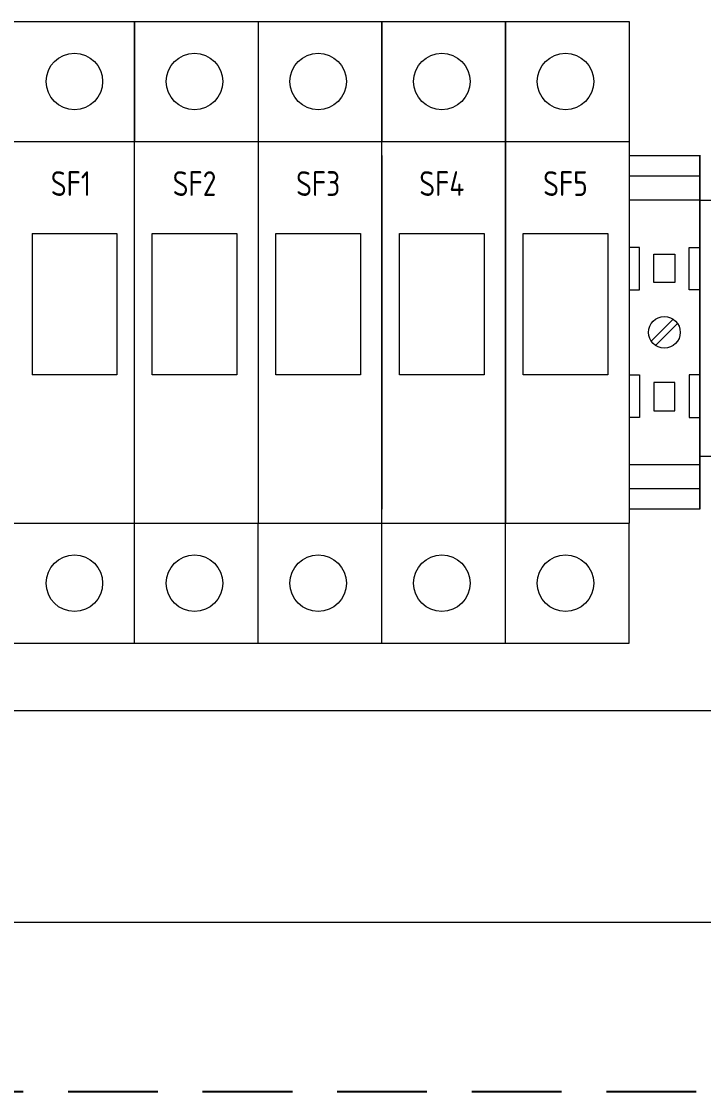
# Model space of a CAD drawing. Header units: millimetres. Extents: x 3520 to 8864, y 403 to 1747.
# Drawn here: x 5615.17 to 5626.75, y 819.82 to 837.99 of the extents above; entities that cross this region are included whole.
import ezdxf

# ---------------------------------------------------------------- set-up
doc = ezdxf.new("R2010")
doc.units = ezdxf.units.MM
doc.linetypes.add('DASHED', pattern=[19.05, 12.7, -6.35])
doc.layers.add('AM_9', color=6, linetype='DASHED', lineweight=25)
doc.layers.add('Стерка', color=7, linetype='Continuous', lineweight=15)
doc.styles.add('ГОСТ В', font='GOST_0.TTF', dxfattribs={"height": 3.5})

# ---------------------------------------------------------------- blocks, each defined once
blk = doc.blocks.new('1_1058_02_12__2__0_in_AE_1058_500__2__0')
at = {"layer": 'AM_9'}
blk.add_line((-249, 17.5), (249, 17.5), dxfattribs=at)

msp = doc.modelspace()

# ---------------------------------------------------------------- linework, layer by layer
at = {"layer": 'Стерка', "color": 7}
for p, q in [((5614.988, 837.991, 1518.358), (5619.188, 837.991, 1518.358)), ((5617.088, 837.991, 1518.358), (5617.088, 835.951, 1518.358)), ((5617.088, 837.991, 1518.358), (5617.088, 835.951, 1518.358)), ((5617.088, 827.431, 1518.358), (5617.088, 837.991, 1518.358)), ((5617.088, 837.991, 1518.358), (5621.288, 837.991, 1518.358)), ((5617.088, 827.431, 1518.358), (5617.088, 837.991, 1518.358)), ((5619.188, 837.991, 1518.358), (5619.188, 835.951, 1518.358)), ((5619.188, 837.991, 1518.358), (5619.188, 835.951, 1518.358)), ((5621.288, 827.431, 1518.358), (5621.288, 837.991, 1518.358)), ((5621.288, 837.991, 1518.358), (5623.388, 837.991, 1518.358)), ((5621.288, 837.991, 1518.358), (5621.288, 835.951, 1518.358)), ((5621.288, 837.991, 1518.358), (5621.288, 835.951, 1518.358)), ((5621.288, 827.431, 1518.358), (5621.288, 837.991, 1518.358)), ((5621.288, 827.431, 1518.358), (5621.288, 837.991, 1518.358)), ((5623.388, 837.991, 1518.358), (5623.388, 835.951, 1518.358)), ((5623.388, 837.991, 1518.358), (5623.388, 835.951, 1518.358)), ((5623.388, 837.991, 1518.358), (5625.488, 837.991, 1518.358)), ((5623.388, 837.991, 1518.358), (5623.388, 835.951, 1518.358)), ((5623.388, 837.991, 1518.358), (5623.388, 835.951, 1518.358)), ((5623.388, 827.431, 1518.358), (5623.388, 837.991, 1518.358)), ((5623.388, 827.431, 1518.358), (5623.388, 837.991, 1518.358)), ((5625.488, 837.991, 1518.358), (5625.488, 835.951, 1518.358)), ((5625.488, 837.991, 1518.358), (5625.488, 835.951, 1518.358)), ((5614.988, 835.951, 1518.358), (5617.088, 835.951, 1518.358)), ((5617.088, 835.951, 1518.358), (5619.188, 835.951, 1518.358)), ((5617.088, 835.951, 1518.358), (5619.188, 835.951, 1518.358)), ((5619.188, 835.951, 1518.358), (5621.288, 835.951, 1518.358)), ((5619.188, 835.951, 1518.358), (5619.188, 829.471, 1518.358)), ((5621.288, 835.951, 1518.358), (5623.388, 835.951, 1518.358)), ((5621.288, 835.951, 1518.358), (5623.388, 835.951, 1518.358)), ((5623.388, 835.951, 1518.358), (5623.388, 829.471, 1518.358)), ((5623.388, 835.951, 1518.358), (5625.488, 835.951, 1518.358)), ((5623.388, 835.951, 1518.358), (5625.488, 835.951, 1518.358)), ((5625.488, 835.951, 1518.358), (5625.488, 829.471, 1518.358)), ((5621.288, 835.711, 1518.358), (5621.288, 829.711, 1518.358)), ((5621.288, 835.711, 1518.358), (5621.288, 829.711, 1518.358)), ((5621.288, 829.711, 1518.358), (5621.288, 835.711, 1518.358)), ((5621.288, 829.711, 1518.358), (5621.288, 835.711, 1518.358)), ((5621.288, 835.711, 1518.358), (5621.288, 829.711, 1518.358)), ((5621.288, 829.711, 1518.358), (5621.288, 835.711, 1518.358)), ((5621.288, 829.711, 1518.358), (5621.288, 835.711, 1518.358)), ((5621.288, 829.711, 1518.358), (5621.288, 835.711, 1518.358)), ((5625.488, 835.711, 1518.358), (5626.688, 835.711, 1518.358)), ((5625.488, 835.711, 1518.358), (5625.488, 829.711, 1518.358)), ((5626.688, 835.72, 1518.358), (5626.688, 829.72, 1518.358)), ((5626.688, 835.72, 1518.358), (5626.688, 829.72, 1518.358)), ((5626.688, 835.72, 1518.358), (5626.688, 829.72, 1518.358)), ((5626.688, 835.72, 1518.358), (5626.688, 829.72, 1518.358)), ((5626.688, 835.72, 1518.358), (5626.688, 829.72, 1518.358)), ((5626.688, 829.72, 1518.358), (5626.688, 835.72, 1518.358)), ((5626.688, 829.72, 1518.358), (5626.688, 835.72, 1518.358)), ((5626.688, 835.72, 1518.358), (5626.688, 829.72, 1518.358)), ((5626.688, 829.72, 1518.358), (5626.688, 835.72, 1518.358)), ((5626.688, 829.72, 1518.358), (5626.688, 835.72, 1518.358)), ((5626.688, 835.72, 1518.358), (5626.688, 829.72, 1518.358)), ((5626.688, 835.711, 1518.358), (5626.688, 829.711, 1518.358)), ((5626.688, 829.711, 1518.358), (5626.688, 835.711, 1518.358)), ((5626.688, 829.711, 1518.358), (5626.688, 835.711, 1518.358)), ((5626.688, 835.711, 1518.358), (5626.688, 829.711, 1518.358)), ((5626.688, 835.711, 1518.358), (5626.688, 829.711, 1518.358)), ((5621.288, 835.411, 1518.358), (5621.288, 830.011, 1518.358)), ((5621.288, 835.411, 1518.358), (5621.288, 830.011, 1518.358)), ((5621.288, 835.411, 1518.358), (5621.288, 830.011, 1518.358)), ((5626.688, 835.365, 1518.358), (5625.488, 835.365, 1518.358)), ((5626.688, 835.42, 1518.358), (5626.688, 830.02, 1518.358)), ((5626.688, 835.42, 1518.358), (5626.688, 830.02, 1518.358)), ((5626.688, 835.411, 1518.358), (5626.688, 830.011, 1518.358)), ((5626.688, 835.411, 1518.358), (5626.688, 830.011, 1518.358)), ((5621.288, 830.191, 1518.358), (5621.288, 835.231, 1518.358)), ((5621.288, 835.231, 1518.358), (5621.288, 830.191, 1518.358)), ((5621.288, 830.191, 1518.358), (5621.288, 835.231, 1518.358)), ((5621.288, 835.231, 1518.358), (5621.288, 830.191, 1518.358)), ((5626.688, 835.24, 1518.358), (5626.688, 830.2, 1518.358)), ((5626.688, 835.24, 1518.358), (5626.688, 830.2, 1518.358)), ((5621.288, 834.811, 1518.358), (5621.288, 830.611, 1518.358)), ((5626.688, 834.957, 1518.358), (5625.488, 834.957, 1518.358)), ((5626.688, 834.957, 1518.358), (5646.548, 834.957, 1518.358)), ((5626.688, 834.82, 1518.358), (5626.688, 830.62, 1518.358)), ((5626.688, 834.82, 1518.358), (5626.688, 830.62, 1518.358)), ((5626.688, 834.811, 1518.358), (5626.688, 830.611, 1518.358)), ((5626.688, 834.811, 1518.358), (5626.688, 830.611, 1518.358)), ((5626.688, 834.811, 1518.358), (5626.688, 830.611, 1518.358)), ((5615.348, 834.391, 1518.358), (5616.788, 834.391, 1518.358)), ((5615.348, 834.391, 1518.358), (5615.348, 831.991, 1518.358)), ((5616.788, 834.391, 1518.358), (5616.788, 831.991, 1518.358)), ((5617.388, 833.191, 1518.358), (5617.388, 834.391, 1518.358)), ((5617.388, 834.391, 1518.358), (5618.828, 834.391, 1518.358)), ((5618.828, 834.391, 1518.358), (5618.828, 831.991, 1518.358)), ((5619.488, 833.191, 1518.358), (5619.488, 834.391, 1518.358)), ((5619.488, 834.391, 1518.358), (5620.928, 834.391, 1518.358)), ((5620.928, 834.391, 1518.358), (5620.928, 831.991, 1518.358)), ((5621.588, 833.191, 1518.358), (5621.588, 834.391, 1518.358)), ((5621.588, 834.391, 1518.358), (5623.028, 834.391, 1518.358)), ((5623.028, 834.391, 1518.358), (5623.028, 831.991, 1518.358)), ((5623.688, 833.191, 1518.358), (5623.688, 834.391, 1518.358)), ((5623.688, 834.391, 1518.358), (5625.128, 834.391, 1518.358)), ((5625.128, 834.391, 1518.358), (5625.128, 831.991, 1518.358)), ((5625.668, 834.154, 1518.358), (5625.488, 834.154, 1518.358)), ((5625.668, 833.434, 1518.358), (5625.668, 834.154, 1518.358)), ((5626.508, 833.434, 1518.358), (5626.508, 834.154, 1518.358)), ((5626.508, 834.154, 1518.358), (5626.688, 834.154, 1518.358)), ((5626.688, 830.02, 1518.358), (5626.688, 834.22, 1518.358)), ((5626.688, 830.02, 1518.358), (5626.688, 834.22, 1518.358)), ((5626.688, 830.011, 1518.358), (5626.688, 834.211, 1518.358)), ((5626.688, 830.011, 1518.358), (5626.688, 834.211, 1518.358)), ((5626.688, 830.011, 1518.358), (5626.688, 834.211, 1518.358)), ((5625.908, 833.56, 1518.358), (5625.908, 834.04, 1518.358)), ((5625.908, 834.04, 1518.358), (5626.088, 834.04, 1518.358)), ((5626.088, 834.04, 1518.358), (5626.268, 834.04, 1518.358)), ((5626.268, 834.04, 1518.358), (5626.268, 833.56, 1518.358)), ((5626.268, 833.56, 1518.358), (5625.908, 833.56, 1518.358)), ((5625.488, 833.434, 1518.358), (5625.668, 833.434, 1518.358)), ((5626.688, 833.434, 1518.358), (5626.508, 833.434, 1518.358)), ((5617.388, 831.991, 1518.358), (5617.388, 833.191, 1518.358)), ((5619.488, 831.991, 1518.358), (5619.488, 833.191, 1518.358)), ((5621.588, 831.991, 1518.358), (5621.588, 833.191, 1518.358)), ((5623.688, 831.991, 1518.358), (5623.688, 833.191, 1518.358)), ((5626.688, 832.12, 1518.358), (5626.688, 833.32, 1518.358)), ((5626.688, 832.12, 1518.358), (5626.688, 833.32, 1518.358)), ((5626.688, 832.111, 1518.358), (5626.688, 833.311, 1518.358)), ((5626.688, 832.111, 1518.358), (5626.688, 833.311, 1518.358)), ((5626.688, 832.111, 1518.358), (5626.688, 833.311, 1518.358)), ((5625.863, 832.562, 1518.358), (5626.237, 832.936, 1518.358)), ((5625.939, 832.485, 1518.358), (5626.313, 832.859, 1518.358)), ((5626.688, 832.72, 1518.358), (5626.688, 831.52, 1518.358)), ((5626.688, 832.72, 1518.358), (5626.688, 831.52, 1518.358)), ((5626.688, 832.711, 1518.358), (5626.688, 831.511, 1518.358)), ((5626.688, 832.711, 1518.358), (5626.688, 831.511, 1518.358)), ((5626.688, 832.711, 1518.358), (5626.688, 831.511, 1518.358)), ((5616.788, 831.991, 1518.358), (5615.348, 831.991, 1518.358)), ((5618.828, 831.991, 1518.358), (5617.388, 831.991, 1518.358)), ((5620.928, 831.991, 1518.358), (5619.488, 831.991, 1518.358)), ((5623.028, 831.991, 1518.358), (5621.588, 831.991, 1518.358)), ((5625.128, 831.991, 1518.358), (5623.688, 831.991, 1518.358)), ((5625.488, 831.987, 1518.358), (5625.668, 831.987, 1518.358)), ((5625.668, 831.987, 1518.358), (5625.668, 831.267, 1518.358)), ((5626.688, 831.987, 1518.358), (5626.508, 831.987, 1518.358)), ((5626.508, 831.987, 1518.358), (5626.508, 831.267, 1518.358)), ((5626.268, 831.861, 1518.358), (5625.908, 831.861, 1518.358)), ((5625.908, 831.861, 1518.358), (5625.908, 831.381, 1518.358)), ((5626.268, 831.381, 1518.358), (5626.268, 831.861, 1518.358)), ((5625.908, 831.381, 1518.358), (5626.088, 831.381, 1518.358)), ((5626.088, 831.381, 1518.358), (5626.268, 831.381, 1518.358)), ((5625.668, 831.267, 1518.358), (5625.488, 831.267, 1518.358)), ((5626.508, 831.267, 1518.358), (5626.688, 831.267, 1518.358)), ((5626.688, 830.611, 1518.358), (5646.548, 830.611, 1518.358)), ((5626.688, 830.464, 1518.358), (5625.488, 830.464, 1518.358)), ((5626.688, 830.056, 1518.358), (5625.488, 830.056, 1518.358)), ((5626.688, 829.711, 1518.358), (5625.488, 829.711, 1518.358)), ((5614.988, 829.471, 1518.358), (5617.088, 829.471, 1518.358)), ((5617.088, 827.431, 1518.358), (5617.088, 829.471, 1518.358)), ((5617.088, 827.431, 1518.358), (5617.088, 829.471, 1518.358)), ((5617.088, 829.471, 1518.358), (5619.188, 829.471, 1518.358)), ((5617.088, 829.471, 1518.358), (5619.188, 829.471, 1518.358)), ((5619.188, 827.431, 1518.358), (5619.188, 829.471, 1518.358)), ((5619.188, 827.431, 1518.358), (5619.188, 829.471, 1518.358)), ((5619.188, 829.471, 1518.358), (5621.288, 829.471, 1518.358)), ((5621.288, 827.431, 1518.358), (5621.288, 829.471, 1518.358)), ((5621.288, 827.431, 1518.358), (5621.288, 829.471, 1518.358)), ((5621.288, 829.471, 1518.358), (5623.388, 829.471, 1518.358)), ((5621.288, 829.471, 1518.358), (5623.388, 829.471, 1518.358)), ((5623.388, 827.431, 1518.358), (5623.388, 829.471, 1518.358)), ((5623.388, 827.431, 1518.358), (5623.388, 829.471, 1518.358)), ((5623.388, 827.431, 1518.358), (5623.388, 829.471, 1518.358)), ((5623.388, 827.431, 1518.358), (5623.388, 829.471, 1518.358)), ((5623.388, 829.471, 1518.358), (5625.488, 829.471, 1518.358)), ((5623.388, 829.471, 1518.358), (5625.488, 829.471, 1518.358)), ((5625.488, 827.431, 1518.358), (5625.488, 829.471, 1518.358)), ((5625.488, 827.431, 1518.358), (5625.488, 829.471, 1518.358)), ((5614.988, 827.431, 1518.358), (5619.188, 827.431, 1518.358)), ((5617.088, 827.431, 1518.358), (5621.288, 827.431, 1518.358)), ((5621.288, 827.431, 1518.358), (5623.388, 827.431, 1518.358)), ((5623.388, 827.431, 1518.358), (5625.488, 827.431, 1518.358))]:
    msp.add_line(p, q, dxfattribs=at)
at = {"layer": 'Стерка', "color": 7, "elevation": 1518.358}
msp.add_lwpolyline([(5646.548, 822.688), (5590.268, 822.688), (5590.268, 826.288), (5646.548, 826.288)], close=True, dxfattribs=at)
at = {"layer": 'Стерка', "color": 7}
for centre, radius in [((5616.068, 836.971, 1518.358), 0.48), ((5618.108, 836.971, 1518.358), 0.48), ((5620.208, 836.971, 1518.358), 0.48), ((5622.308, 836.971, 1518.358), 0.48), ((5624.408, 836.971, 1518.358), 0.48), ((5626.088, 832.711, 1518.358), 0.27), ((5616.068, 828.451, 1518.358), 0.48), ((5618.108, 828.451, 1518.358), 0.48), ((5620.208, 828.451, 1518.358), 0.48), ((5622.308, 828.451, 1518.358), 0.48), ((5624.408, 828.451, 1518.358), 0.48)]:
    msp.add_circle(centre, radius, dxfattribs=at)

# ---------------------------------------------------------------- block references
at = {"xscale": 0.12, "yscale": 0.12, "zscale": 0.12}
msp.add_blockref('1_1058_02_12__2__0_in_AE_1058_500__2__0', (5618.408, 817.72, 1518.358), dxfattribs=at)

# ---------------------------------------------------------------- texts
at = {"layer": 'Стерка', "color": 7, "char_height": 0.42, "attachment_point": 5, "style": 'ГОСТ В'}
for s, insert in [('SF1', (5616.008, 835.237, 1518.358)), ('SF2', (5618.108, 835.237, 1518.358)), ('SF3', (5620.208, 835.237, 1518.358)), ('SF4', (5622.308, 835.237, 1518.358)), ('SF5', (5624.408, 835.237, 1518.358))]:
    msp.add_mtext_dynamic_manual_height_columns(s, width=70, gutter_width=17.5, heights=[0], dxfattribs=dict(at, insert=insert))

doc.saveas('drawing.dxf')
